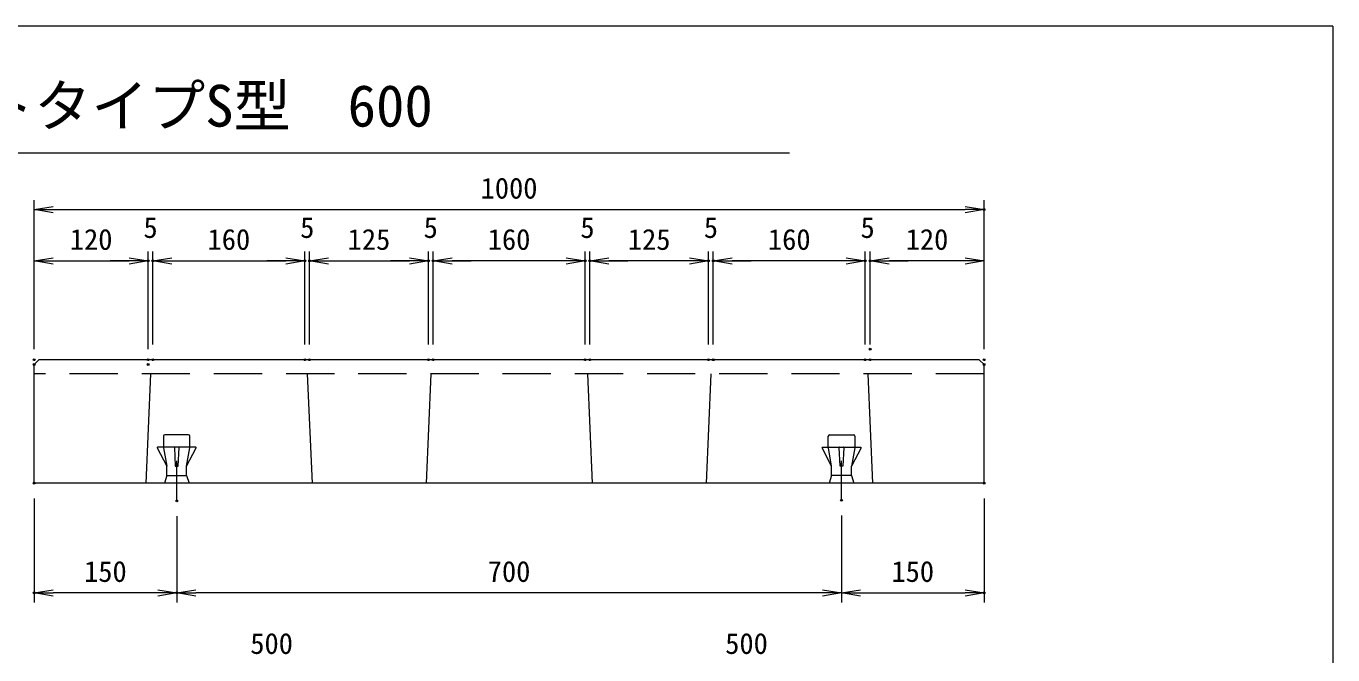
# Model space of a CAD drawing. Units: millimetres, scale not verified. Extents: x 1573 to 15247, y 1105 to 10775.
# Drawn here: x 8368 to 15247, y 7465 to 10775 of the extents above; entities that cross this region are included whole.
import ezdxf
from ezdxf.enums import TextEntityAlignment as Align

# ---------------------------------------------------------------- set-up
doc = ezdxf.new("R2010")
doc.units = ezdxf.units.MM
doc.header["$LTSCALE"] = 20
doc.header["$PDMODE"] = 32
doc.header["$PDSIZE"] = 10
doc.linetypes.add('USER1', pattern=[19, 12.7, -6.3])
for name, color, linetype, lineweight in [('D-STR-DIM（寸法）', 7, 'Continuous', 18), ('D-STR-STR1（構造物）', 7, 'Continuous', 18), ('D-STR（構造物外形線）', 1, 'Continuous', 18), ('D-TTL(外枠）', 2, 'Continuous', 18), ('D-TTL-LINE（枠内）', 2, 'Continuous', 18)]:
    doc.layers.add(name, color=color, linetype=linetype, lineweight=lineweight)
doc.layers.add('用紙-用紙-GR1_02', color=7, linetype='Continuous')
doc.styles.add('ＭＳ ゴシック', font='')
doc.styles.get('ＭＳ ゴシック').set_extended_font_data('MS Gothic')

# ---------------------------------------------------------------- blocks, each defined once
blk = doc.blocks.new('-000-_OPEN')
at = {"color": 7, "linetype": 'Continuous', "lineweight": 9}
for p, q in [((-1, 0.1667), (0, 0)), ((0, 0), (-1, -0.1667)), ((0, 0), (-1, 0))]:
    blk.add_line(p, q, dxfattribs=at)

msp = doc.modelspace()

# ---------------------------------------------------------------- linework, layer by layer
at = {"layer": 'D-STR-DIM（寸法）'}
for p, q in [((8410.44, 9098.74), (8410.44, 9858.8)), ((13410.44, 9098.74), (13410.44, 9858.8)), ((8510.44, 9808.8), (13310.44, 9808.8)), ((8410.44, 9073.74), (8410.44, 9589.13)), ((9010.44, 9098.74), (9010.44, 9589.13)), ((9010.44, 9073.74), (9010.44, 9589.13)), ((9035.44, 9098.74), (9035.44, 9589.13)), ((9035.44, 9098.74), (9035.44, 9589.13)), ((9835.44, 9098.74), (9835.44, 9589.13)), ((9835.44, 9098.74), (9835.44, 9589.13)), ((9860.44, 9098.74), (9860.44, 9589.13)), ((9860.44, 9098.74), (9860.44, 9589.13)), ((10485.44, 9098.74), (10485.44, 9589.13)), ((10485.44, 9098.74), (10485.44, 9589.13)), ((10510.44, 9098.74), (10510.44, 9589.13)), ((10510.44, 9098.74), (10510.44, 9589.13)), ((11310.44, 9098.74), (11310.44, 9589.13)), ((11310.44, 9098.74), (11310.44, 9589.13)), ((11335.44, 9098.74), (11335.44, 9589.13)), ((11335.44, 9098.74), (11335.44, 9589.13)), ((11960.44, 9098.74), (11960.44, 9589.13)), ((11960.44, 9098.74), (11960.44, 9589.13)), ((11985.44, 9098.74), (11985.44, 9589.13)), ((11985.44, 9098.74), (11985.44, 9589.13)), ((12785.44, 9098.74), (12785.44, 9589.13)), ((12785.44, 9098.74), (12785.44, 9589.13)), ((12810.44, 9098.74), (12810.44, 9589.13)), ((12810.44, 9153.74), (12810.44, 9589.13)), ((13410.44, 9073.74), (13410.44, 9589.13)), ((8510.44, 9539.13), (8910.44, 9539.13)), ((8910.44, 9539.13), (8810.44, 9539.13)), ((9135.44, 9539.13), (9735.44, 9539.13)), ((9135.44, 9539.13), (9235.44, 9539.13)), ((9735.44, 9539.13), (9635.44, 9539.13)), ((9960.44, 9539.13), (10385.44, 9539.13)), ((9960.44, 9539.13), (10060.44, 9539.13)), ((10385.44, 9539.13), (10285.44, 9539.13)), ((10610.44, 9539.13), (10710.44, 9539.13)), ((11210.44, 9539.13), (10610.44, 9539.13)), ((11210.44, 9539.13), (11110.44, 9539.13)), ((11860.44, 9539.13), (11435.44, 9539.13)), ((11435.44, 9539.13), (11535.44, 9539.13)), ((11860.44, 9539.13), (11760.44, 9539.13)), ((12685.44, 9539.13), (12085.44, 9539.13)), ((12085.44, 9539.13), (12185.44, 9539.13)), ((12685.44, 9539.13), (12585.44, 9539.13)), ((13310.44, 9539.13), (12910.44, 9539.13)), ((12910.44, 9539.13), (13010.44, 9539.13)), ((8410.44, 8288.74), (8410.44, 7740.84)), ((13410.44, 8288.74), (13410.44, 7740.84)), ((9160.44, 8194.87), (9160.44, 7740.84)), ((9160.44, 8194.87), (9160.44, 7740.84)), ((12660.44, 8198.35), (12660.44, 7740.84)), ((12660.44, 8198.35), (12660.44, 7740.84)), ((9060.44, 7790.84), (8510.44, 7790.84)), ((12560.44, 7790.84), (9260.44, 7790.84)), ((12760.44, 7790.84), (13310.44, 7790.84))]:
    msp.add_line(p, q, dxfattribs=at)
for p in [(13410.44, 9808.8), (9010.44, 9539.13), (9035.44, 9539.13), (9835.44, 9539.13), (9860.44, 9539.13), (10485.44, 9539.13), (10510.44, 9539.13), (10510.44, 9539.13), (11310.44, 9539.13), (11335.44, 9539.13), (11960.44, 9539.13), (11985.44, 9539.13), (12785.44, 9539.13), (12810.44, 9539.13), (8410.44, 9018.74), (9010.44, 9018.74), (9035.44, 9018.74), (9035.44, 9018.74), (9835.44, 9018.74), (9835.44, 9018.74), (9860.44, 9018.74), (9860.44, 9018.74), (10485.44, 9018.74), (10485.44, 9018.74), (10510.44, 9018.74), (10510.44, 9018.74), (11310.44, 9018.74), (11310.44, 9018.74), (11335.44, 9018.74), (11335.44, 9018.74), (11960.44, 9018.74), (11960.44, 9018.74), (11985.44, 9018.74), (11985.44, 9018.74), (12785.44, 9018.74), (12785.44, 9018.74), (12810.44, 9073.74), (12810.44, 9018.74), (13410.44, 9018.74), (8410.44, 8993.74), (9010.44, 8993.74), (13410.44, 8993.74), (8410.44, 8368.74), (13410.44, 8368.74), (9160.44, 8274.87), (9160.44, 8274.87), (12660.44, 8278.35), (12660.44, 8278.35), (8410.44, 7790.84), (9160.44, 7790.84), (13410.44, 7790.84)]:
    msp.add_point(p, dxfattribs=at)
at = {"layer": 'D-STR-STR1（構造物）'}
for p, q in [((9090.44, 8616.24), (9090.44, 8558.74)), ((9222.94, 8623.74), (9097.94, 8623.74)), ((9230.44, 8558.74), (9230.44, 8616.24)), ((12590.44, 8558.74), (12590.44, 8616.24)), ((12597.94, 8623.74), (12722.94, 8623.74)), ((12730.44, 8616.24), (12730.44, 8558.74)), ((9057.53, 8554.76), (9107.94, 8458.74)), ((9260.94, 8558.74), (9059.94, 8558.74)), ((9091.21, 8554.31), (9107.94, 8458.74)), ((9225.94, 8558.74), (9094.94, 8558.74)), ((9148.09, 8555.75), (9152.94, 8458.74)), ((9169.94, 8558.74), (9150.94, 8558.74)), ((9167.94, 8458.74), (9172.79, 8555.75)), ((9212.94, 8458.74), (9263.35, 8554.76)), ((9212.94, 8458.74), (9229.66, 8554.31)), ((12607.94, 8458.74), (12557.53, 8554.76)), ((12559.94, 8558.74), (12760.94, 8558.74)), ((12607.94, 8458.74), (12591.21, 8554.31)), ((12594.94, 8558.74), (12725.94, 8558.74)), ((12652.94, 8458.74), (12648.09, 8555.75)), ((12650.94, 8558.74), (12669.94, 8558.74)), ((12672.79, 8555.75), (12667.94, 8458.74)), ((12763.35, 8554.76), (12712.94, 8458.74)), ((12729.66, 8554.31), (12712.94, 8458.74)), ((9160.44, 8304.87), (9160.44, 8485.66)), ((12660.44, 8304.87), (12660.44, 8485.66)), ((12660.44, 8304.87), (12660.44, 8485.66)), ((12660.44, 8304.87), (12660.44, 8485.66)), ((9107.94, 8408.74), (9095.44, 8368.74)), ((9107.94, 8408.74), (9107.94, 8458.74)), ((9107.94, 8408.74), (9212.94, 8408.74)), ((9152.94, 8458.74), (9167.94, 8458.74)), ((9160.44, 8278.35), (9160.44, 8459.13)), ((9212.94, 8408.74), (9212.94, 8458.74)), ((9212.94, 8408.74), (9225.44, 8368.74)), ((12607.94, 8408.74), (12595.44, 8368.74)), ((12607.94, 8408.74), (12607.94, 8458.74)), ((12712.94, 8408.74), (12607.94, 8408.74)), ((12667.94, 8458.74), (12652.94, 8458.74)), ((12660.44, 8278.35), (12660.44, 8459.13)), ((12660.44, 8278.35), (12660.44, 8459.13)), ((12712.94, 8408.74), (12712.94, 8458.74)), ((12712.94, 8408.74), (12725.44, 8368.74))]:
    msp.add_line(p, q, dxfattribs=at)
for centre, radius, start, end in [((9097.94, 8616.24), 7.5, 90, 180), ((9222.94, 8616.24), 7.5, 0, 90), ((12597.94, 8616.24), 7.5, 90, 180), ((12722.94, 8616.24), 7.5, 0, 90), ((9062.03, 8554.76), 4.5, 117.69948, 180.00002), ((9095.71, 8554.31), 4.5, 99.92624, 180), ((9151.09, 8555.75), 3, 92.8624, 180), ((9169.79, 8555.75), 3, 0, 87.1376), ((9225.16, 8554.31), 4.5, 0, 80.07376), ((9258.85, 8554.76), 4.5, 0, 62.30054), ((12562.03, 8554.76), 4.5, 117.69946, 180), ((12595.71, 8554.31), 4.5, 99.92624, 180), ((12651.09, 8555.75), 3, 92.8624, 180), ((12669.79, 8555.75), 3, 0, 87.1376), ((12725.16, 8554.31), 4.5, 0, 80.07376), ((12758.85, 8554.76), 4.5, 359.99998, 62.30052)]:
    msp.add_arc(centre, radius, start, end, dxfattribs=at)
at = {"layer": 'D-STR（構造物外形線）'}
for p, q in [((8410.44, 8993.74), (8435.44, 9018.74)), ((13385.44, 9018.74), (8435.44, 9018.74)), ((13385.44, 9018.74), (13410.44, 8993.74)), ((8410.44, 8368.74), (8410.44, 8993.74)), ((9022.94, 8943.74), (8997.94, 8368.74)), ((9847.94, 8943.74), (9872.94, 8368.74)), ((10497.94, 8943.74), (10472.94, 8368.74)), ((11322.94, 8943.74), (11347.94, 8368.74)), ((11972.94, 8943.74), (11947.94, 8368.74)), ((12797.94, 8943.74), (12822.94, 8368.74)), ((13410.44, 8368.74), (13410.44, 8993.74)), ((13410.44, 8368.74), (8410.44, 8368.74))]:
    msp.add_line(p, q, dxfattribs=at)
at = {"layer": 'D-STR（構造物外形線）', "linetype": 'USER1'}
msp.add_line((13410.44, 8943.74), (8410.44, 8943.74), dxfattribs=at)
at = {"layer": 'D-TTL(外枠）'}
for q in [(1573.24, 10774.88), (15246.76, 1105.12)]:
    msp.add_line((15246.76, 10774.88), q, dxfattribs=at)
at = {"layer": 'D-TTL-LINE（枠内）'}
msp.add_line((4443.36, 10107.35), (12387.27, 10107.35), dxfattribs=at)

# ---------------------------------------------------------------- block references
at = {"layer": 'D-STR-DIM（寸法）', "xscale": 100, "yscale": 100, "rotation": 180}
for p in [(8410.44, 9808.8), (8410.44, 9539.13), (9035.44, 9539.13), (9035.44, 9539.13), (9860.44, 9539.13), (9860.44, 9539.13), (10510.44, 9539.13), (10510.44, 9539.13), (11335.44, 9539.13), (11335.44, 9539.13), (11985.44, 9539.13), (11985.44, 9539.13), (12810.44, 9539.13), (12810.44, 9539.13), (8410.44, 7790.84), (9160.44, 7790.84), (12660.44, 7790.84)]:
    msp.add_blockref('-000-_OPEN', p, dxfattribs=at)
at = {"layer": 'D-STR-DIM（寸法）', "xscale": 100, "yscale": 100}
for p in [(13410.44, 9808.8), (9010.44, 9539.13), (9010.44, 9539.13), (9835.44, 9539.13), (9835.44, 9539.13), (10485.44, 9539.13), (10485.44, 9539.13), (11310.44, 9539.13), (11310.44, 9539.13), (11960.44, 9539.13), (11960.44, 9539.13), (12785.44, 9539.13), (12785.44, 9539.13), (13410.44, 9539.13), (9160.44, 7790.84), (12660.44, 7790.84), (13410.44, 7790.84)]:
    msp.add_blockref('-000-_OPEN', p, dxfattribs=at)

# ---------------------------------------------------------------- texts
at = {"layer": 'D-STR-DIM（寸法）', "style": 'ＭＳ ゴシック'}
for s, p in [('1000', (10760.44, 9833.8)), ('120', (8597.94, 9564.13)), ('5', (8985.44, 9626.63)), ('160', (9322.94, 9564.13)), ('5', (9810.44, 9626.63)), ('125', (10060.44, 9564.13)), ('5', (10460.44, 9626.63)), ('160', (10797.94, 9564.13)), ('5', (11285.44, 9626.63)), ('125', (11535.44, 9564.13)), ('5', (11935.44, 9626.63)), ('160', (12272.94, 9564.13)), ('5', (12760.44, 9626.63)), ('120', (12997.94, 9564.13)), ('150', (8672.94, 7815.84)), ('700', (10797.94, 7815.84)), ('150', (12922.94, 7815.84)), ('500', (9547.94, 7436.57)), ('500', (12047.94, 7436.57))]:
    msp.add_text(s, height=110, dxfattribs=at).set_placement(p, align=Align.BOTTOM_LEFT)
at = {"layer": '用紙-用紙-GR1_02', "style": 'ＭＳ ゴシック'}
msp.add_text('かんたん側溝\u3000蓋\u3000スリットタイプS型\u3000600', height=219.9, dxfattribs=at).set_placement((4511.52, 10179.92), align=Align.BOTTOM_LEFT)

doc.saveas('drawing.dxf')
